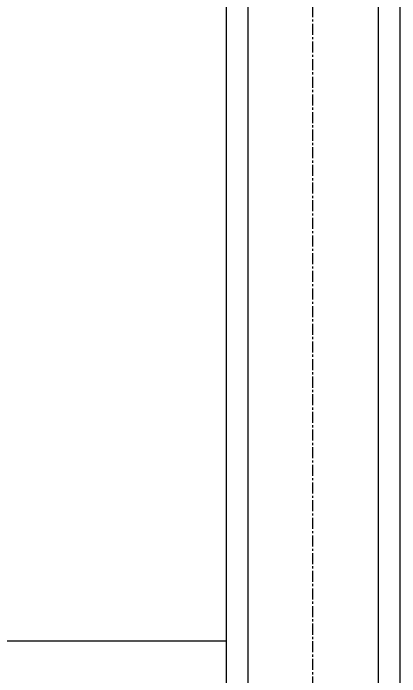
# Model space of a CAD drawing. Header units: millimetres. Extents: x 0 to 181737, y 0 to 59400.
# Drawn here: x 114527.5 to 114750, y 31051.1 to 31433.2 of the extents above; entities that cross this region are included whole.
import ezdxf

# ---------------------------------------------------------------- set-up
doc = ezdxf.new("R2010")
doc.units = ezdxf.units.MM
doc.header["$LTSCALE"] = 0.2
doc.linetypes.add('CENTER', pattern=[50.8, 31.75, -6.35, 6.35, -6.35])
doc.layers.add('A_建築', color=8, linetype='Continuous')
doc.layers.add('A_建築（軽鉄下地）', color=8, linetype='Continuous')
doc.layers.add('A_通芯', color=8, linetype='CENTER', plot=False)

msp = doc.modelspace()

# ---------------------------------------------------------------- linework, layer by layer
at = {"layer": 'A_建築'}
for p, q in [((114650, 31755), (114650, 29000)), ((114750, 31655), (114750, 29000))]:
    msp.add_line(p, q, dxfattribs=at)
at = {"layer": 'A_建築', "linetype": 'Continuous'}
msp.add_line((114650, 31071.7), (113135.2, 31071.7), dxfattribs=at)
at = {"layer": 'A_建築（軽鉄下地）', "color": 8, "ltscale": 50}
for p, q in [((114662.5, 31742.5), (114662.5, 29000)), ((114737.5, 31667.5), (114737.5, 29000))]:
    msp.add_line(p, q, dxfattribs=at)
at = {"layer": 'A_通芯', "color": 8}
msp.add_lwpolyline([(114700, 14565.35), (114700, 46450.31)], dxfattribs=at)

doc.saveas('drawing.dxf')
